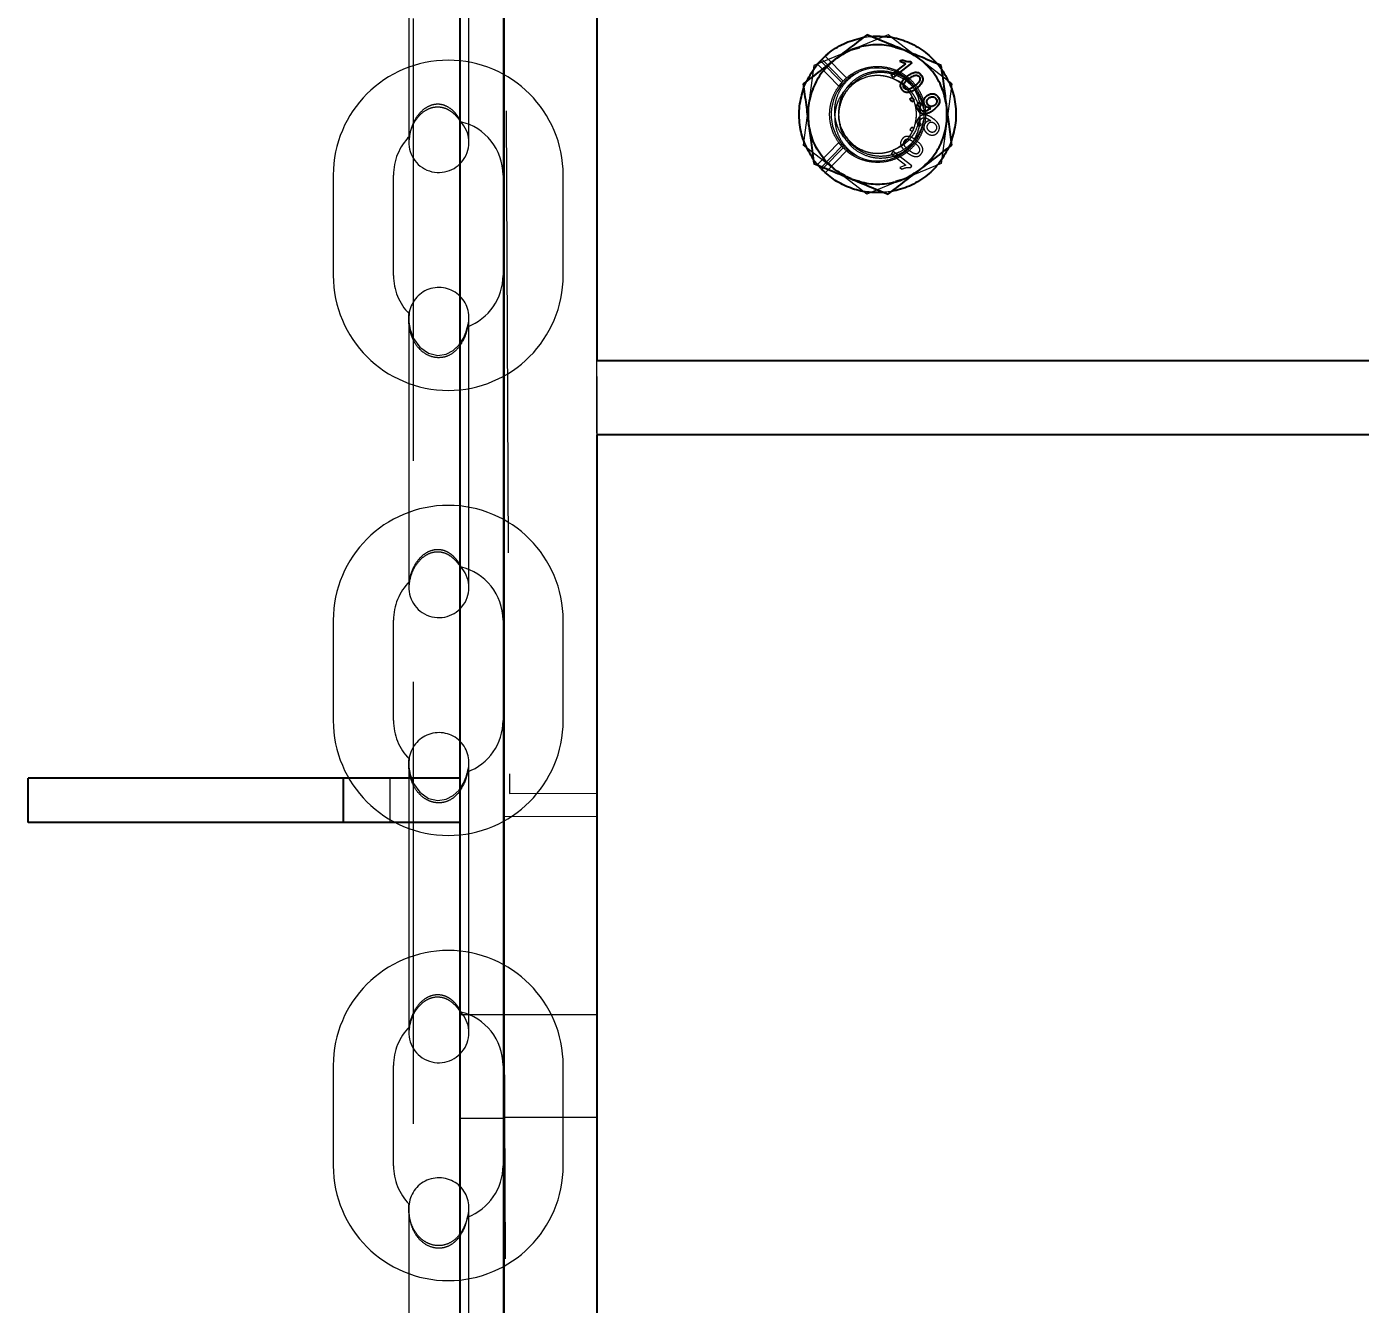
# Model space of a CAD drawing. Header units: millimetres. Extents: x 1293 to 41893, y 1011 to 26911.
# Drawn here: x 10741.8 to 10933.4, y 7415.6 to 7599.1 of the extents above; entities that cross this region are included whole.
import ezdxf

# ---------------------------------------------------------------- set-up
doc = ezdxf.new("R2010")
doc.units = ezdxf.units.MM
doc.header["$LTSCALE"] = 50
doc.linetypes.add('HIDDEN', pattern=[1.905, 1.27, -0.635])
doc.layers.add('CAPA_1', color=7, linetype='Continuous')
doc.layers.add('MAQUINAS', color=11, linetype='Continuous')
doc.styles.add('SLDTEXTSTYLE0', font='TXT', dxfattribs={"width": 0.75})
doc.dimstyles.new('SLDDIMSTYLE0', dxfattribs={"dimtxt": 100, "dimasz": 100, "dimexe": 0, "dimexo": 0.0625, "dimgap": 25, "dimtad": 2, "dimdec": 0, "dimlfac": 1.5, "dimrnd": 1e-09, "dimzin": 12, "dimdsep": 46, "dimtxsty": 'SLDTEXTSTYLE0', "dimsah": 1, "dimcen": 0.09, "dimadec": 0, "dimazin": 3, "dimtfac": 1, "dimtdec": 0, "dimtofl": 0, "dimtmove": 0, "dimatfit": 3, "dimfxl": 1, "dimfrac": 2, "dimtolj": 1, "dimtzin": 12, "dimarcsym": 0})

# ---------------------------------------------------------------- blocks, each defined once
blk = doc.blocks.new('_D_15')
at = {"layer": 'CAPA_1', "transparency": 16777216}
for p, q in [((6530.12, 8742.38), (6530.12, 9415.65)), ((16745.16, 6492), (16745.16, 9415.65)), ((6530.12, 9365.65), (16745.16, 9365.65))]:
    blk.add_line(p, q, dxfattribs=at)
for points in [[(6530.12, 9365.65), (6630.12, 9350.26), (6630.12, 9381.03)], [(16745.16, 9365.65), (16645.16, 9381.03), (16645.16, 9350.26)]]:
    blk.add_solid(points, dxfattribs=at)
at = {"layer": 'CAPA_1', "transparency": 16777216, "insert": (11452.92, 9494.55), "char_height": 100, "attachment_point": 1, "style": 'SLDTEXTSTYLE0'}
blk.add_mtext('15323', dxfattribs=at)

msp = doc.modelspace()

# ---------------------------------------------------------------- linework, layer by layer
at = {"color": 7, "linetype": 'Continuous', "lineweight": 25}
for p, q in [((10804.043483, 7837.5269069), (10804.043483, 7201.5269069)), ((10810.393483, 7837.5269069), (10810.393483, 7254.6620321)), ((10742.043483, 7484.8269069), (10742.043483, 7491.1769069)), ((10804.043483, 7491.1769069), (10742.043483, 7491.1769069)), ((10787.3768163, 7484.8269069), (10787.3768163, 7491.1769069)), ((10804.043483, 7484.8269069), (10742.043483, 7484.8269069))]:
    msp.add_line(p, q, dxfattribs=at)
at = {"color": 1, "linetype": 'HIDDEN', "lineweight": 18}
for p, q in [((10796.7331731, 7621.1169477), (10796.7331731, 7582.4929775)), ((10805.3691731, 7582.4929775), (10805.3691731, 7621.2703109)), ((10797.3768163, 7600.2714952), (10797.3768163, 7270.2883307)), ((10785.8881497, 7577.7869069), (10785.8881497, 7563.3935736)), ((10794.5241497, 7563.3935736), (10794.5241497, 7577.7869069)), ((10810.2721497, 7577.7869069), (10810.2721497, 7563.3935736)), ((10818.9081497, 7563.3935736), (10818.9081497, 7577.7869069)), ((10796.7331731, 7557.1836143), (10796.7331731, 7518.5596442)), ((10805.3691731, 7518.5596442), (10805.3691731, 7557.3369775)), ((10785.8881497, 7513.8535736), (10785.8881497, 7499.4602403)), ((10794.5241497, 7499.4602403), (10794.5241497, 7513.8535736)), ((10810.2721497, 7513.8535736), (10810.2721497, 7499.4602403)), ((10818.9081497, 7499.4602403), (10818.9081497, 7513.8535736)), ((10805.3691731, 7454.6263109), (10805.3691731, 7493.4036442)), ((10796.7331731, 7493.250281), (10796.7331731, 7454.6263109)), ((10794.043483, 7484.8269069), (10794.043483, 7491.1769069)), ((10810.393483, 7457.1785736), (10804.043483, 7457.1785736)), ((10785.8881497, 7449.9202403), (10785.8881497, 7435.5269069)), ((10794.5241497, 7435.5269069), (10794.5241497, 7449.9202403)), ((10810.2721497, 7449.9202403), (10810.2721497, 7435.5269069)), ((10818.9081497, 7435.5269069), (10818.9081497, 7449.9202403)), ((10804.043483, 7442.3619069), (10810.393483, 7442.3619069)), ((10796.7331731, 7429.3258453), (10796.7331731, 7390.6929775)), ((10805.3691731, 7390.6929775), (10805.3691731, 7429.4703109))]:
    msp.add_line(p, q, dxfattribs=at)
at = {"color": 1, "linetype": 'HIDDEN', "lineweight": 18, "flags": 128}
for points in [[(10796.7608536, 7557.8171996), (10796.736439, 7557.4154775), (10796.7523731, 7556.6855035), (10796.9166715, 7555.6327555), (10797.3904829, 7554.3456426), (10798.2989814, 7553.0891392), (10799.566069, 7552.2168536), (10800.9128323, 7551.9103029), (10802.112359, 7552.089046), (10803.1218996, 7552.6155447), (10803.9516495, 7553.4137978), (10804.5750229, 7554.3868166), (10804.9576098, 7555.3090217), (10805.1283299, 7555.8902973)], [(10796.7608536, 7493.8838663), (10796.736439, 7493.4821442), (10796.7523731, 7492.7521702), (10796.9166715, 7491.6994221), (10797.3904829, 7490.4123092), (10798.2989814, 7489.1558058), (10799.566069, 7488.2835203), (10800.9128323, 7487.9769696), (10802.112359, 7488.1557126), (10803.1218996, 7488.6822114), (10803.9516495, 7489.4804645), (10804.5750229, 7490.4534833), (10804.9576098, 7491.3756884), (10805.1283299, 7491.9569639)]]:
    msp.add_lwpolyline(points, dxfattribs=at)
at = {"color": 1, "linetype": 'HIDDEN', "lineweight": 18}
for centre, radius, start, end in [((10802.3981497, 7577.7869069), 16.51, 0, 180), ((10801.0511731, 7582.4929775), 4.318, 168.366844909, 43.45843009), ((10802.3981497, 7577.7869069), 7.874, 0, 76.971022019), ((10802.3981497, 7577.7869069), 7.874, 134.938330905, 180), ((10802.3981497, 7563.3935736), 16.51, 180, 0), ((10802.3981497, 7563.3935736), 7.874, 180, 224.556604401), ((10802.3981497, 7563.3935736), 7.874, 290.386693975, 0), ((10801.0511731, 7557.3369775), 4.318, 341.366688522, 173.463699721), ((10802.3981497, 7513.8535736), 16.51, 0, 180), ((10801.0511731, 7518.5596442), 4.318, 167.926373367, 43.995406136), ((10802.3981497, 7513.8535736), 7.874, 0, 77.030824144), ((10802.3981497, 7513.8535736), 7.874, 135.086415544, 180), ((10802.3981497, 7499.4602403), 16.51, 180, 0), ((10802.3981497, 7499.4602403), 7.874, 180, 224.556604401), ((10802.3981497, 7499.4602403), 7.874, 290.386693975, 0), ((10801.0511731, 7493.4036442), 4.318, 341.366688522, 173.463699721), ((10802.3981497, 7449.9202403), 16.51, 0, 180), ((10801.0511731, 7454.6263109), 4.318, 167.926373367, 43.995406136), ((10802.3981497, 7449.9202403), 7.874, 0, 77.030824144), ((10802.3981497, 7449.9202403), 7.874, 135.086415544, 180), ((10802.3981497, 7435.5269069), 16.51, 180, 0), ((10802.3981497, 7435.5269069), 7.874, 180, 224.454761476), ((10802.3981497, 7435.5269069), 7.874, 290.577850268, 0), ((10801.0511731, 7429.4703109), 4.318, 341.682497543, 172.953022438)]:
    msp.add_arc(centre, radius, start, end, dxfattribs=at)
for points, knots in [([(10796.8214119, 7583.3636931), (10796.8212634, 7583.3622264), (10796.8188101, 7583.3379949), (10796.8617441, 7583.5906038), (10796.9910293, 7584.1348661), (10797.3175594, 7585.0503228), (10797.9934923, 7586.1570046), (10798.9579006, 7587.0566185), (10800.0941648, 7587.559168), (10801.1528656, 7587.6410191), (10802.1149571, 7587.3809424), (10802.9241381, 7586.8952425), (10803.577645, 7586.2767403), (10804.0341474, 7585.6711173), (10804.1351711, 7585.5325968), (10804.1850721, 7585.4641743)], [0, 0, 0, 0, 0.004089737, 0.0675643535, 0.1335694154, 0.2310522936, 0.3302002692, 0.441723771, 0.5202915064, 0.5992487199, 0.6694347694, 0.7402662407, 0.8207754413, 0.9114715265, 1, 1, 1, 1]), ([(10804.0783172, 7585.7245289), (10803.972023, 7585.9104789), (10803.7596405, 7586.2820191), (10803.0958715, 7587.0883167), (10802.2077671, 7587.7210045), (10801.2080985, 7588.0053228), (10800.2752437, 7587.9542448), (10799.2964402, 7587.5826008), (10798.3805756, 7586.862787), (10797.5880371, 7585.8005794), (10797.1039072, 7584.6827536), (10796.8910572, 7583.8355058), (10796.8194382, 7583.3838391), (10796.8219055, 7583.3811157), (10796.8229254, 7583.37999)], [0, 0, 0, 0, 0.0924149755, 0.1846511179, 0.2781859147, 0.346116289, 0.4141204698, 0.4815160451, 0.575394377, 0.6707871534, 0.7862514248, 0.8773706242, 0.9493106763, 1, 1, 1, 1]), ([(10804.1830576, 7585.4790864), (10804.1889777, 7585.4839395), (10804.1987508, 7585.4919511), (10804.1123714, 7585.6587643), (10804.0783172, 7585.7245289)], [0, 0, 0, 0, 0.6057591549, 1, 1, 1, 1]), ([(10803.8536284, 7552.9912417), (10803.5743245, 7552.6986522), (10803.0148376, 7552.1125523), (10801.8763019, 7551.6061751), (10800.6846612, 7551.5240777), (10799.5436318, 7551.8386409), (10798.4990832, 7552.5172554), (10797.6112762, 7553.5653677), (10796.9959995, 7554.9128406), (10796.7318452, 7556.3278295), (10796.7263897, 7557.3973371), (10796.772522, 7557.910142), (10796.7653793, 7557.850065), (10796.7629024, 7557.8292316)], [0, 0, 0, 0, 0.086881005, 0.1740354978, 0.2556771896, 0.3351033069, 0.4199932292, 0.5153612681, 0.6224604825, 0.7371041323, 0.8492302167, 0.9477163433, 1, 1, 1, 1]), ([(10805.1561453, 7555.9818784), (10805.1595828, 7555.9941342), (10805.1771, 7556.0565869), (10805.1214755, 7555.7494187), (10804.956669, 7555.0981234), (10804.6123229, 7554.0897746), (10804.1138434, 7553.3680136), (10803.8536284, 7552.9912417)], [0, 0, 0, 0, 0.0540343626, 0.2753475188, 0.5002528709, 0.7391231947, 1, 1, 1, 1]), ([(10796.818857, 7519.420297), (10796.8180293, 7519.4160644), (10796.8069855, 7519.3595915), (10796.8348747, 7519.5576219), (10796.9186434, 7520.0294786), (10797.1548206, 7520.8952403), (10797.6908377, 7522.0433625), (10798.5321647, 7523.1015563), (10799.5828384, 7523.7991858), (10800.6050765, 7524.08139), (10801.5711383, 7524.0081285), (10802.4320208, 7523.6407259), (10803.1564495, 7523.0751897), (10803.7573092, 7522.3525025), (10803.9660964, 7521.9874221), (10804.0783172, 7521.7911956)], [0, 0, 0, 0, 0.0052505979, 0.0700553602, 0.1357134437, 0.2329165739, 0.3321738982, 0.4508966685, 0.5376119864, 0.6096504425, 0.6819546466, 0.7485514449, 0.8197987684, 0.9031438908, 1, 1, 1, 1]), ([(10804.1345787, 7521.5947323), (10804.0643481, 7521.6945315), (10803.9194445, 7521.900443), (10803.4188141, 7522.5181639), (10802.6751272, 7523.1546206), (10801.708919, 7523.6029177), (10800.6994054, 7523.7123085), (10799.7172019, 7523.4900931), (10798.8081332, 7522.9848597), (10797.972965, 7522.177217), (10797.3068453, 7521.1145867), (10796.9582737, 7520.0977599), (10796.8803338, 7519.7231085), (10796.8495244, 7519.57501)], [0, 0, 0, 0, 0.0855038963, 0.1764164523, 0.2756185061, 0.3578019145, 0.4402857026, 0.5158591675, 0.5954413888, 0.6882345405, 0.7985637659, 0.9203728504, 1, 1, 1, 1]), ([(10804.0783172, 7521.7911956), (10804.1385521, 7521.6721478), (10804.2327535, 7521.485969), (10804.1814504, 7521.5467367), (10804.1629519, 7521.5686478)], [0, 0, 0, 0, 0.6394271002, 1, 1, 1, 1]), ([(10803.8536284, 7489.0579083), (10803.5743245, 7488.7653189), (10803.0148376, 7488.179219), (10801.8763019, 7487.6728418), (10800.6846612, 7487.5907443), (10799.5436318, 7487.9053076), (10798.4990832, 7488.5839221), (10797.6112762, 7489.6320344), (10796.9959995, 7490.9795073), (10796.7318452, 7492.3944962), (10796.7263897, 7493.4640038), (10796.772522, 7493.9768086), (10796.7653793, 7493.9167316), (10796.7629024, 7493.8958982)], [0, 0, 0, 0, 0.086881005, 0.1740354978, 0.2556771896, 0.3351033069, 0.4199932292, 0.5153612681, 0.6224604825, 0.7371041323, 0.8492302167, 0.9477163433, 1, 1, 1, 1]), ([(10805.1561453, 7492.0485451), (10805.1595828, 7492.0608009), (10805.1771, 7492.1232536), (10805.1214755, 7491.8160853), (10804.956669, 7491.1647901), (10804.6123229, 7490.1564412), (10804.1138434, 7489.4346803), (10803.8536284, 7489.0579083)], [0, 0, 0, 0, 0.0540343626, 0.2753475188, 0.5002528709, 0.7391231947, 1, 1, 1, 1]), ([(10796.818857, 7455.4869637), (10796.8180293, 7455.4827311), (10796.8069855, 7455.4262582), (10796.8348747, 7455.6242886), (10796.9186434, 7456.0961453), (10797.1548206, 7456.961907), (10797.6908377, 7458.1100292), (10798.5321647, 7459.168223), (10799.5828384, 7459.8658525), (10800.6050765, 7460.1480566), (10801.5711383, 7460.0747951), (10802.4320208, 7459.7073926), (10803.1564495, 7459.1418564), (10803.7573092, 7458.4191692), (10803.9660964, 7458.0540888), (10804.0783172, 7457.8578622)], [0, 0, 0, 0, 0.0052505979, 0.0700553602, 0.1357134437, 0.2329165739, 0.3321738982, 0.4508966685, 0.5376119864, 0.6096504425, 0.6819546466, 0.7485514449, 0.8197987684, 0.9031438908, 1, 1, 1, 1]), ([(10804.1345787, 7457.6613989), (10804.0643481, 7457.7611982), (10803.9194445, 7457.9671096), (10803.4188141, 7458.5848305), (10802.6751272, 7459.2212873), (10801.708919, 7459.6695844), (10800.6994054, 7459.7789752), (10799.7172019, 7459.5567598), (10798.8081332, 7459.0515264), (10797.972965, 7458.2438837), (10797.3068453, 7457.1812533), (10796.9582737, 7456.1644266), (10796.8803338, 7455.7897752), (10796.8495244, 7455.6416766)], [0, 0, 0, 0, 0.0855038963, 0.1764164523, 0.2756185061, 0.3578019145, 0.4402857026, 0.5158591675, 0.5954413888, 0.6882345405, 0.7985637659, 0.9203728504, 1, 1, 1, 1]), ([(10804.0783172, 7457.8578622), (10804.1385521, 7457.7388145), (10804.2327535, 7457.5526357), (10804.1814504, 7457.6134033), (10804.1629519, 7457.6353145)], [0, 0, 0, 0, 0.6394271002, 1, 1, 1, 1]), ([(10805.106999, 7427.9427154), (10805.059936, 7427.7710825), (10804.9634699, 7427.419283), (10804.5984686, 7426.4913538), (10803.9455206, 7425.4453421), (10802.9461544, 7424.532547), (10801.7292837, 7424.0401776), (10800.4997896, 7424.0143404), (10799.3511132, 7424.3829604), (10798.3139595, 7425.1186773), (10797.463433, 7426.208465), (10796.915337, 7427.5512926), (10796.7164704, 7428.8463273), (10796.7405887, 7429.7760933), (10796.7585631, 7429.9310655), (10796.7666492, 7430.000783)], [0, 0, 0, 0, 0.0711060452, 0.1457475519, 0.2251036991, 0.3054361338, 0.3799140132, 0.4475426705, 0.5140660869, 0.5852918106, 0.6645771566, 0.7520182824, 0.8432206913, 0.9294695718, 1, 1, 1, 1]), ([(10796.7664938, 7429.996095), (10796.7652685, 7429.9783008), (10796.7626136, 7429.9397453), (10796.7263765, 7429.4208522), (10796.7378733, 7428.5673384), (10796.9165358, 7427.3695125), (10797.433901, 7425.9794856), (10798.3976758, 7424.6964082), (10799.7085829, 7423.8613785), (10801.0892796, 7423.6227348), (10802.3037417, 7423.8864957), (10803.2269573, 7424.4400132), (10803.6637244, 7424.9171281), (10803.8536284, 7425.124575)], [0, 0, 0, 0, 0.0688726695, 0.14922931326, 0.23652497668, 0.33566754274, 0.44698134005, 0.56409028622, 0.67569981671, 0.77295346446, 0.85740156055, 0.93799896229, 1, 1, 1, 1]), ([(10803.8536284, 7425.124575), (10804.1090369, 7425.4933762), (10804.6196868, 7426.2307375), (10804.978691, 7427.2977119), (10805.1388862, 7427.9702806), (10805.1844999, 7428.2305998), (10805.1578286, 7428.1299737), (10805.1538083, 7428.1148055)], [0, 0, 0, 0, 0.2445747376, 0.4889895423, 0.7318381887, 0.9595777565, 1, 1, 1, 1])]:
    msp.add_open_spline(points, degree=3, knots=knots, dxfattribs=at)
at = {"layer": 'MAQUINAS', "linetype": 'Continuous', "lineweight": 25}
for p, q in [((10810.393483, 7199.8435736), (10810.393483, 7831.1769069)), ((10823.7268163, 7817.8435736), (10823.7268163, 7551.1769069)), ((10866.0137872, 7592.1693286), (10868.1283422, 7593.7970266)), ((10868.9951716, 7593.910242), (10866.2815833, 7591.8214327)), ((10867.2462289, 7594.1152738), (10867.5669455, 7594.3621483)), ((10868.1283422, 7593.7970266), (10867.2462289, 7594.1152738)), ((10868.8227778, 7594.1342), (10868.9951716, 7593.910242)), ((10866.2815833, 7591.8214327), (10866.0137872, 7592.1693286)), ((10868.6917479, 7588.6903692), (10869.0396438, 7588.9581653)), ((10868.959544, 7588.3424733), (10868.6917479, 7588.6903692)), ((10869.3074399, 7588.6102694), (10868.959544, 7588.3424733)), ((10869.0396438, 7588.9581653), (10869.3074399, 7588.6102694)), ((10870.04902, 7588.2946523), (10870.3516056, 7587.973536)), ((10871.661098, 7587.3722329), (10871.7261604, 7587.4249123)), ((10855.861809, 7578.7966318), (10855.4132373, 7579.3030597)), ((10855.861809, 7578.7966318), (10856.0550908, 7578.9946296)), ((10856.0576407, 7578.5936504), (10856.3359824, 7578.8787834)), ((10823.7268163, 7551.1769069), (11330.393483, 7551.1769069)), ((11330.393483, 7540.5102403), (10823.7268163, 7540.5102403)), ((10823.7268163, 7540.5102403), (10823.7268163, 7199.8435736))]:
    msp.add_line(p, q, dxfattribs=at)
at = {"layer": 'MAQUINAS', "linetype": 'HIDDEN', "lineweight": 18}
for p, q in [((10823.8098623, 7231.4167332), (10823.7454149, 7686.5102403)), ((10810.2729868, 7682.295461), (10811.1847991, 7488.9642784)), ((10865.584839, 7597.9561415), (10854.9100531, 7593.5536106)), ((10861.5555021, 7597.4331968), (10862.2911506, 7597.6183827)), ((10862.0559781, 7597.5870557), (10863.0948391, 7597.7254407)), ((10862.5128008, 7597.6479083), (10863.6355706, 7597.7073749)), ((10874.7349356, 7590.9127712), (10865.584839, 7597.9561415)), ((10856.0576407, 7594.4268302), (10856.546378, 7594.8921124)), ((10856.546378, 7594.8921124), (10856.940208, 7595.1816755)), ((10859.603485, 7591.7604134), (10856.546378, 7594.8921124)), ((10860.247446, 7595.7548761), (10861.4940985, 7596.0868734)), ((10866.6262008, 7596.0868734), (10867.8862183, 7595.747187)), ((10854.9100531, 7593.5536106), (10853.3853637, 7582.1077093)), ((10855.4132373, 7593.7174208), (10858.4923772, 7590.5631513)), ((10855.5466341, 7593.8161515), (10855.861809, 7594.2238487)), ((10855.861809, 7594.2238487), (10858.918916, 7591.0921497)), ((10859.1109919, 7591.2989786), (10856.0576407, 7594.4268302)), ((10870.1598873, 7594.4344564), (10871.0707317, 7593.5208223)), ((10872.4736279, 7593.9490776), (10873.4074889, 7592.7339294)), ((10872.6508675, 7593.7843115), (10873.2901428, 7592.9538239)), ((10853.4652603, 7590.3129845), (10853.8648459, 7591.281857)), ((10853.610839, 7590.6659682), (10854.1435544, 7591.7293853)), ((10858.918916, 7591.0921497), (10858.5018178, 7590.5224065)), ((10859.603485, 7591.7604134), (10859.1109919, 7591.2989786)), ((10859.7159678, 7591.8386669), (10859.603485, 7591.7604134)), ((10868.2785317, 7591.6503536), (10868.1266414, 7591.793051)), ((10853.3567065, 7589.8394411), (10853.5351688, 7590.4824911)), ((10874.7349356, 7590.9127712), (10873.2102463, 7579.4668699)), ((10854.4835165, 7589.0762914), (10854.1477084, 7587.83066)), ((10870.498572, 7584.90507), (10870.66963, 7585.6438034)), ((10871.661098, 7585.6482476), (10871.7261604, 7585.5955682)), ((10854.4835165, 7583.9441891), (10854.1476848, 7585.2052395)), ((10868.959544, 7584.6780072), (10868.6917479, 7584.3301113)), ((10868.6917479, 7584.3301113), (10869.0396438, 7584.0623152)), ((10869.3074399, 7584.4102112), (10868.959544, 7584.6780072)), ((10870.04902, 7584.7258282), (10870.3516056, 7585.0469445)), ((10873.9725909, 7585.1898206), (10873.6367828, 7583.9441891)), ((10862.5354603, 7575.064339), (10853.3853637, 7582.1077093)), ((10855.4132373, 7579.3030597), (10858.4923772, 7582.4573292)), ((10856.0550908, 7578.9946296), (10858.918916, 7581.9283308)), ((10859.1109919, 7581.7215019), (10856.3359824, 7578.8787834)), ((10858.4693135, 7582.4964028), (10859.213957, 7581.6337357)), ((10858.918916, 7581.9283308), (10858.4923772, 7582.4573292)), ((10859.5406753, 7583.2949253), (10859.8579713, 7582.8524274)), ((10874.3407273, 7581.9453867), (10873.9827251, 7581.3006979)), ((10874.655039, 7582.707496), (10874.2554534, 7581.7386235)), ((10874.7752245, 7583.2317802), (10874.4239199, 7582.1471032)), ((10856.1175148, 7578.5451123), (10854.8098238, 7580.104758)), ((10855.4132373, 7579.3030597), (10854.8301565, 7580.0666566)), ((10859.603485, 7581.2600671), (10856.546378, 7578.1283681)), ((10866.2815833, 7581.1990479), (10866.0137872, 7580.8511519)), ((10866.0137872, 7580.8511519), (10868.1283422, 7579.2234539)), ((10868.9951716, 7579.1102385), (10866.2815833, 7581.1990479)), ((10867.881808, 7581.0867558), (10868.3274771, 7581.4050875)), ((10857.960412, 7578.5860242), (10857.0495676, 7579.4996582)), ((10873.2102463, 7579.4668699), (10862.5354603, 7575.064339)), ((10868.1283422, 7579.2234539), (10867.2462289, 7578.9052067)), ((10867.2462289, 7578.9052067), (10867.5669455, 7578.6583322)), ((10868.8227778, 7578.8862805), (10868.9951716, 7579.1102385)), ((10861.4940985, 7576.9336071), (10860.234081, 7577.2732935)), ((10867.8728533, 7577.2656045), (10866.6262008, 7576.9336071)), ((10866.1281738, 7575.4530547), (10864.5861318, 7575.3054635)), ((10866.0643212, 7575.4334248), (10865.0254602, 7575.2950399)), ((10823.7268163, 7540.7435736), (10823.7268163, 7550.9435736)), ((10811.1847991, 7488.9642784), (10823.7268163, 7489.0234306)), ((10823.7268163, 7485.6922469), (10810.2729868, 7485.6287943)), ((10810.2729868, 7485.6287943), (10811.1847991, 7292.2976118)), ((10823.7268163, 7457.1769069), (10810.393483, 7457.1769069)), ((10810.393483, 7442.5102403), (10823.7268163, 7442.5102403))]:
    msp.add_line(p, q, dxfattribs=at)
msp.add_arc((10864.0601497, 7586.5102403), 6.6666667, 37.587605897, 307.587605897, dxfattribs=at)
at = {"layer": 'MAQUINAS', "linetype": 'Continuous', "lineweight": 25}
for points in [[(10853.8648459, 7591.281857), (10854.3001719, 7592.066802), (10855.170824, 7593.6366921), (10857.1367675, 7595.5044594), (10859.4453761, 7596.9270676), (10861.1857775, 7597.3670597), (10862.0559781, 7597.5870557)], [(10863.0948391, 7597.7254407), (10863.9922845, 7597.7409098), (10865.7871752, 7597.7718481), (10868.3876808, 7597.0031747), (10870.774, 7595.7151651), (10872.025245, 7594.4279293), (10872.6508675, 7593.7843115)], [(10867.8728533, 7595.7548761), (10867.0404201, 7596.0268082), (10865.3755536, 7596.5706725), (10862.726437, 7596.5224721), (10860.1570781, 7595.8755282), (10858.6926341, 7594.9148136), (10857.960412, 7594.4344564)], [(10873.9725909, 7587.83066), (10873.7918745, 7588.6875344), (10873.4304415, 7590.4012832), (10872.0641405, 7592.6713852), (10870.2191911, 7594.5730433), (10868.6549659, 7595.3609318), (10867.8728533, 7595.7548761)], [(10857.960412, 7594.4344564), (10857.3086953, 7593.8495141), (10856.0052617, 7592.6796296), (10854.7224462, 7590.3613272), (10853.9980367, 7587.8127251), (10854.0978178, 7586.0641221), (10854.1477084, 7585.1898206)], [(10873.2901428, 7592.9538239), (10873.7522622, 7592.184348), (10874.6765008, 7590.6453962), (10875.311063, 7588.0089556), (10875.3887736, 7585.2983377), (10874.8996172, 7583.5711099), (10874.655039, 7582.707496)], [(10854.8301565, 7580.0666566), (10854.3680372, 7580.8361325), (10853.4437985, 7582.3750843), (10852.8092364, 7585.011525), (10852.7315258, 7587.7221428), (10853.2206821, 7589.4493706), (10853.4652603, 7590.3129845)], [(10870.1598873, 7578.5860242), (10870.8116041, 7579.1709664), (10872.1150376, 7580.340851), (10873.3978531, 7582.6591534), (10874.1222627, 7585.2077554), (10874.0224815, 7586.9563585), (10873.9725909, 7587.83066)], [(10860.247446, 7577.2656045), (10859.4653334, 7577.6595487), (10857.9011082, 7578.4474372), (10856.0561588, 7580.3490953), (10854.6898578, 7582.6191973), (10854.3284249, 7584.3329462), (10854.1477084, 7585.1898206)], [(10874.2554534, 7581.7386235), (10873.8201274, 7580.9536785), (10872.9494753, 7579.3837884), (10870.9835319, 7577.5160212), (10868.6749232, 7576.0934129), (10866.9345219, 7575.6534208), (10866.0643212, 7575.4334248)], [(10865.0254602, 7575.2950399), (10864.201286, 7575.2761884), (10862.5529377, 7575.2384855), (10860.146988, 7575.8716616), (10857.9041997, 7576.9484191), (10856.6731604, 7578.0452399), (10856.0576407, 7578.5936504)], [(10860.247446, 7577.2656045), (10861.0798793, 7576.9936723), (10862.7447458, 7576.449808), (10865.3938623, 7576.4980084), (10867.9632212, 7577.1449524), (10869.4276653, 7578.1056669), (10870.1598873, 7578.5860242)]]:
    msp.add_open_spline(points, degree=3, dxfattribs=at)
for points, knots in [([(10862.5354603, 7597.9561415), (10861.7357987, 7597.3405947), (10860.2348503, 7596.185226), (10858.6846914, 7594.991977), (10857.960412, 7594.4344564)], [0, 0, 0, 0, 0.5327709195, 1, 1, 1, 1]), ([(10867.8728533, 7595.7548761), (10867.0278866, 7596.1033601), (10865.2194232, 7596.8492126), (10863.4683704, 7597.5713877), (10862.5354603, 7597.9561415)], [0, 0, 0, 0, 0.4672290805, 1, 1, 1, 1]), ([(10873.2102463, 7593.5536106), (10872.2773362, 7593.9383645), (10870.5262833, 7594.6605396), (10868.71782, 7595.4063921), (10867.8728533, 7595.7548761)], [0, 0, 0, 0, 0.5327709195, 1, 1, 1, 1]), ([(10857.960412, 7594.4344564), (10857.2361327, 7593.8769358), (10855.6859738, 7592.6836868), (10854.1850254, 7591.5283181), (10853.3853637, 7590.9127712)], [0, 0, 0, 0, 0.4672290805, 1, 1, 1, 1]), ([(10867.5669455, 7594.3621483), (10867.7678251, 7594.2756011), (10868.16889, 7594.1028058), (10868.605067, 7594.1237474), (10868.8227778, 7594.1342)], [0, 0, 0, 0, 0.5008657323, 1, 1, 1, 1]), ([(10873.9725909, 7587.83066), (10873.8519036, 7588.7366646), (10873.5935991, 7590.675766), (10873.3434946, 7592.5533099), (10873.2102463, 7593.5536106)], [0, 0, 0, 0, 0.4672290805, 1, 1, 1, 1]), ([(10867.3806886, 7590.8625388), (10867.4252941, 7590.9764656), (10867.5145702, 7591.2044854), (10867.8198709, 7591.5916684), (10868.1015878, 7591.8257966), (10868.2893856, 7591.9818708)], [0, 0, 0, 0, 0.249753552, 0.499871473, 1, 1, 1, 1]), ([(10867.8988804, 7590.2961898), (10867.8619097, 7590.3559346), (10867.7879478, 7590.4754572), (10867.7807141, 7590.6899322), (10867.82855, 7590.8951083), (10868.0646945, 7591.2448106), (10868.3389247, 7591.4614955), (10868.5582689, 7591.6348118)], [0, 0, 0, 0, 0.1246963828, 0.2494616582, 0.3744323466, 0.4996371137, 1, 1, 1, 1]), ([(10868.2893856, 7591.9818708), (10868.4460505, 7592.0958473), (10868.7589939, 7592.323519), (10869.2103516, 7592.5299884), (10869.5978709, 7592.5818995), (10869.8880444, 7592.5326001), (10870.1431053, 7592.3907792), (10870.2704276, 7592.2441498), (10870.3341519, 7592.1707623)], [0, 0, 0, 0, 0.2504817087, 0.5003455958, 0.6317049057, 0.7502211388, 0.8749866995, 1, 1, 1, 1]), ([(10868.5582689, 7591.6348118), (10868.711008, 7591.7460218), (10868.9401035, 7591.9128272), (10869.2757845, 7592.0937039), (10869.4615906, 7592.1321779), (10869.5543712, 7592.1513895)], [0, 0, 0, 0, 0.5003723119, 0.7505151407, 1, 1, 1, 1]), ([(10870.0181166, 7591.933551), (10870.055626, 7591.8739917), (10870.1306432, 7591.754876), (10870.1419154, 7591.539598), (10870.090329, 7591.3347288), (10869.8580275, 7590.9820124), (10869.5822486, 7590.7648384), (10869.3616571, 7590.591124)], [0, 0, 0, 0, 0.1247447425, 0.2494837578, 0.3744708184, 0.4996480989, 1, 1, 1, 1]), ([(10869.5543712, 7592.1513895), (10869.598868, 7592.1497796), (10869.687833, 7592.1465609), (10869.8158473, 7592.1051616), (10869.9308919, 7592.0347583), (10869.9890382, 7591.9672909), (10870.0181166, 7591.933551)], [0, 0, 0, 0, 0.2501584562, 0.5001555724, 0.7500324303, 1, 1, 1, 1]), ([(10870.3341519, 7592.1707623), (10870.3883597, 7592.0901005), (10870.4967307, 7591.928843), (10870.5705406, 7591.642197), (10870.5468271, 7591.347498), (10870.2992967, 7590.8157698), (10869.9263732, 7590.4970687), (10869.628366, 7590.2423912)], [0, 0, 0, 0, 0.125373348, 0.2506437386, 0.375697515, 0.5011131747, 1, 1, 1, 1]), ([(10853.3853637, 7590.9127712), (10853.5186121, 7589.9124705), (10853.7687166, 7588.0349267), (10854.027021, 7586.0958252), (10854.1477084, 7585.1898206)], [0, 0, 0, 0, 0.5327709195, 1, 1, 1, 1]), ([(10867.585774, 7590.0551734), (10867.5067921, 7590.1771361), (10867.3881681, 7590.3603139), (10867.3567521, 7590.6129257), (10867.3606001, 7590.7565453), (10867.3739925, 7590.8272081), (10867.3806886, 7590.8625388)], [0, 0, 0, 0, 0.4987953461, 0.7491482596, 0.8745764119, 1, 1, 1, 1]), ([(10869.628366, 7590.2423912), (10869.4718983, 7590.1284136), (10869.1593406, 7589.9007334), (10868.7119627, 7589.6974026), (10868.3257668, 7589.6436281), (10868.0347647, 7589.6900455), (10867.7763384, 7589.8350631), (10867.6493356, 7589.9817569), (10867.585774, 7590.0551734)], [0, 0, 0, 0, 0.2504758129, 0.5003473544, 0.6257683408, 0.7501761831, 0.8749696966, 1, 1, 1, 1]), ([(10869.3616571, 7590.591124), (10869.1380129, 7590.4232246), (10868.8584126, 7590.2133166), (10868.459872, 7590.075987), (10868.2492384, 7590.080692), (10868.0443602, 7590.1440843), (10867.9473597, 7590.2455026), (10867.8988804, 7590.2961898)], [0, 0, 0, 0, 0.5004095025, 0.6256126137, 0.7505796735, 0.875343692, 1, 1, 1, 1]), ([(10870.8934743, 7587.7734155), (10870.8546163, 7587.8300763), (10870.7769266, 7587.9433597), (10870.7118392, 7588.1397441), (10870.6905773, 7588.3452266), (10870.7145341, 7588.5502613), (10870.7787841, 7588.7474385), (10870.9146363, 7588.9881202), (10871.0705243, 7589.1250901), (10871.174102, 7589.216098)], [0, 0, 0, 0, 0.1250740585, 0.2500636243, 0.3732612247, 0.5001992382, 0.6242961009, 0.7503685137, 1, 1, 1, 1]), ([(10871.174102, 7589.216098), (10871.2952997, 7589.2968339), (10871.4778966, 7589.418471), (10871.7618581, 7589.4858052), (10871.9807733, 7589.4919815), (10872.1942324, 7589.4528757), (10872.4656312, 7589.3438698), (10872.6151075, 7589.1843695), (10872.7150264, 7589.07775)], [0, 0, 0, 0, 0.2498688585, 0.3764535286, 0.5003476657, 0.6272386365, 0.7508240847, 1, 1, 1, 1]), ([(10869.9302449, 7587.0094532), (10869.8642622, 7587.1098099), (10869.7650426, 7587.2607182), (10869.7143589, 7587.4962282), (10869.7140136, 7587.7348212), (10869.8093184, 7588.0276464), (10869.9690354, 7588.2055567), (10870.04902, 7588.2946523)], [0, 0, 0, 0, 0.2498594906, 0.3757183909, 0.500481002, 0.7498462328, 1, 1, 1, 1]), ([(10872.1119149, 7587.167816), (10871.9455557, 7587.0464775), (10871.6134026, 7586.8042131), (10871.1292782, 7586.5969111), (10870.7150216, 7586.5636296), (10870.4099321, 7586.6282677), (10870.1351081, 7586.7766915), (10869.9985518, 7586.9318442), (10869.9302449, 7587.0094532)], [0, 0, 0, 0, 0.2504849429, 0.5001185141, 0.6278991852, 0.7500923696, 0.8749936752, 1, 1, 1, 1]), ([(10870.3516056, 7587.973536), (10870.3025019, 7587.9151732), (10870.2138205, 7587.8097698), (10870.1476079, 7587.6471385), (10870.1393226, 7587.5160567), (10870.1584493, 7587.4138617), (10870.1969792, 7587.3168496), (10870.2371003, 7587.2606362), (10870.2571595, 7587.2325313)], [0, 0, 0, 0, 0.2764767993, 0.4993179598, 0.6237184282, 0.7494961879, 0.8747561628, 1, 1, 1, 1]), ([(10870.2571595, 7587.2325313), (10870.3013696, 7587.1832839), (10870.3897529, 7587.0848303), (10870.5705628, 7586.9962448), (10870.7689586, 7586.9655526), (10871.1581299, 7587.0526343), (10871.4376435, 7587.2302443), (10871.661098, 7587.3722329)], [0, 0, 0, 0, 0.1252073258, 0.2503100191, 0.3753386279, 0.5006201474, 1, 1, 1, 1]), ([(10871.7261604, 7587.4249123), (10871.647661, 7587.4218513), (10871.4901692, 7587.41571), (10871.2618784, 7587.4838662), (10871.0508509, 7587.5962016), (10870.9458549, 7587.7144323), (10870.8934743, 7587.7734155)], [0, 0, 0, 0, 0.2489431768, 0.4994502947, 0.7502849385, 1, 1, 1, 1]), ([(10871.2881748, 7587.9084324), (10871.2386307, 7587.984111), (10871.1644, 7588.0974985), (10871.1316791, 7588.275832), (10871.1377716, 7588.4106318), (10871.1729438, 7588.5414603), (10871.2547495, 7588.7029848), (10871.3560981, 7588.7937121), (10871.4234161, 7588.8539754)], [0, 0, 0, 0, 0.2495205461, 0.3738507837, 0.4998887841, 0.6240955932, 0.7503154422, 1, 1, 1, 1]), ([(10872.2528966, 7587.8303723), (10872.1771458, 7587.7792308), (10872.0625326, 7587.7018522), (10871.8856921, 7587.6534477), (10871.7479745, 7587.6468773), (10871.614143, 7587.670635), (10871.4440592, 7587.7405421), (10871.3506525, 7587.8411428), (10871.2881748, 7587.9084324)], [0, 0, 0, 0, 0.2499764907, 0.3782221671, 0.5003423322, 0.6274524307, 0.7508110927, 1, 1, 1, 1]), ([(10871.4234161, 7588.8539754), (10871.5031661, 7588.9073311), (10871.6624559, 7589.013902), (10871.9077672, 7589.0513465), (10872.0966776, 7589.0252239), (10872.2776297, 7588.9571343), (10872.3764259, 7588.853332), (10872.4429263, 7588.783462)], [0, 0, 0, 0, 0.2502503989, 0.4998417518, 0.6295762976, 0.7506653539, 1, 1, 1, 1]), ([(10872.7150264, 7589.07775), (10872.7674442, 7588.9988147), (10872.8722641, 7588.8409677), (10872.9417193, 7588.5620853), (10872.942971, 7588.2770043), (10872.8392948, 7587.910551), (10872.552056, 7587.522225), (10872.2588803, 7587.286155), (10872.1119149, 7587.167816)], [0, 0, 0, 0, 0.1250635897, 0.25008955759, 0.37511000523, 0.50016939956, 0.74944095238, 1, 1, 1, 1]), ([(10872.4429263, 7588.783462), (10872.4919041, 7588.7053194), (10872.5650981, 7588.5885407), (10872.5847823, 7588.4047658), (10872.5673859, 7588.2687225), (10872.521499, 7588.1382513), (10872.4269376, 7587.9805213), (10872.3223711, 7587.8903095), (10872.2528966, 7587.8303723)], [0, 0, 0, 0, 0.24901685056, 0.37213839246, 0.49936545582, 0.62356193348, 0.74989269326, 1, 1, 1, 1]), ([(10874.7349356, 7582.1077093), (10874.6016872, 7583.1080101), (10874.3515827, 7584.9855539), (10874.0932783, 7586.9246554), (10873.9725909, 7587.83066)], [0, 0, 0, 0, 0.5327709195, 1, 1, 1, 1]), ([(10854.1477084, 7585.1898206), (10854.2683958, 7584.283816), (10854.5267002, 7582.3447145), (10854.7768047, 7580.4671707), (10854.9100531, 7579.4668699)], [0, 0, 0, 0, 0.4672290805, 1, 1, 1, 1]), ([(10870.1598873, 7578.5860242), (10870.8841666, 7579.1435448), (10872.4343255, 7580.3367938), (10873.9352739, 7581.4921625), (10874.7349356, 7582.1077093)], [0, 0, 0, 0, 0.4672290805, 1, 1, 1, 1]), ([(10854.9100531, 7579.4668699), (10855.8429631, 7579.0821161), (10857.594016, 7578.359941), (10859.4024794, 7577.6140885), (10860.247446, 7577.2656045)], [0, 0, 0, 0, 0.5327709195, 1, 1, 1, 1]), ([(10865.584839, 7575.064339), (10866.3845007, 7575.6798859), (10867.8854491, 7576.8352546), (10869.435608, 7578.0285036), (10870.1598873, 7578.5860242)], [0, 0, 0, 0, 0.5327709195, 1, 1, 1, 1]), ([(10860.247446, 7577.2656045), (10861.0924127, 7576.9171205), (10862.9008761, 7576.171268), (10864.651929, 7575.4490929), (10865.584839, 7575.064339)], [0, 0, 0, 0, 0.46722908045, 1, 1, 1, 1])]:
    msp.add_open_spline(points, degree=3, knots=knots, dxfattribs=at)
at = {"layer": 'MAQUINAS', "linetype": 'HIDDEN', "lineweight": 18}
for points, knots in [([(10858.0725437, 7594.5036256), (10858.0430624, 7594.4870244), (10857.6295836, 7594.2541895), (10857.3288545, 7593.8739503), (10857.0495676, 7593.5208223)], [0, 0, 0, 0, 0.0713006586, 1, 1, 1, 1]), ([(10862.0525292, 7581.29948), (10861.65147, 7581.4471387), (10860.8493462, 7581.7424582), (10859.8102636, 7582.5099055), (10858.963323, 7583.4683806), (10858.4124183, 7584.4606721), (10858.097245, 7585.3748848), (10857.9431335, 7586.1507386), (10857.8902143, 7586.9182514), (10857.9314102, 7587.683921), (10858.1041782, 7588.6419249), (10858.5040727, 7589.7497595), (10859.2395107, 7590.8997908), (10860.1839335, 7591.8900162), (10860.9542113, 7592.3609664), (10861.3392754, 7592.5963957)], [0, 0, 0, 0, 0.0884668769, 0.1769349396, 0.2650834494, 0.3527000474, 0.4108611916, 0.4655161138, 0.5166218898, 0.5704007078, 0.6244579723, 0.7185525523, 0.81300073, 0.9065185289, 1, 1, 1, 1]), ([(10862.0525291, 7591.7210005), (10861.6514699, 7591.5733418), (10860.8493453, 7591.278022), (10859.8102614, 7590.5105733), (10858.9633204, 7589.5520964), (10858.4124162, 7588.5598038), (10858.0972435, 7587.6455904), (10857.9431325, 7586.8697352), (10857.8902141, 7586.1022207), (10857.9314113, 7585.3365495), (10858.1041809, 7584.3785466), (10858.504076, 7583.2707151), (10859.239513, 7582.1206872), (10860.1839345, 7581.1304636), (10860.9542117, 7580.6595139), (10861.3392754, 7580.4240849)], [0, 0, 0, 0, 0.0884668865, 0.1769351419, 0.2650838059, 0.3527003763, 0.4108615403, 0.4655165563, 0.5166224947, 0.5704014016, 0.6244587627, 0.7185529977, 0.8130008929, 0.906518615, 1, 1, 1, 1]), ([(10858.5240949, 7587.241445), (10858.5671497, 7587.6331313), (10858.6522026, 7588.4068896), (10859.1639553, 7589.7232316), (10860.1072887, 7591.0393452), (10861.567923, 7592.1241379), (10863.2351613, 7592.7224888), (10865.0012252, 7592.8402141), (10866.7294454, 7592.4533323), (10868.2313725, 7591.6819112), (10868.9967632, 7590.9209332), (10869.3429604, 7590.576732)], [0, 0, 0, 0, 0.0816770011, 0.1613491513, 0.291035136, 0.4131476663, 0.5342207305, 0.6547643612, 0.776345221, 0.8988377529, 1, 1, 1, 1]), ([(10859.6351605, 7583.1040645), (10859.7992929, 7582.9078247), (10860.2093545, 7582.4175477), (10860.8076559, 7581.9494918), (10861.3558083, 7581.6194339), (10861.7415284, 7581.4226938), (10862.2294015, 7581.2243184), (10862.59703, 7581.1172348), (10862.7983767, 7581.070526), (10862.7987159, 7581.0704473), (10862.7992198, 7581.0703305), (10862.800132, 7581.0701191), (10862.8018, 7581.0697329), (10862.8049036, 7581.0690156), (10862.810844, 7581.0676473), (10862.822723, 7581.0649283), (10862.8479946, 7581.0592184), (10862.9060997, 7581.0464582), (10863.0836198, 7581.0100934), (10863.6844703, 7580.914519), (10864.3656672, 7580.9119225), (10865.0265071, 7581.0069023), (10865.4067848, 7581.0851903), (10865.8327912, 7581.2077047), (10866.2090698, 7581.3518354), (10866.4373297, 7581.4565696), (10866.6658108, 7581.5685219), (10866.9564219, 7581.7278881), (10867.3557932, 7581.9938276), (10867.7309136, 7582.2930412), (10868.0600693, 7582.6053656), (10868.3812371, 7582.9622339), (10868.7095973, 7583.3970016), (10868.9626522, 7583.8224988), (10869.1026156, 7584.1093709), (10869.2085232, 7584.3412862), (10869.3322993, 7584.6491179), (10869.472499, 7585.1081747), (10869.5728168, 7585.5776013), (10869.6356832, 7586.0792875), (10869.6516268, 7586.5789669), (10869.6242434, 7587.0402723), (10869.5661851, 7587.4726839), (10869.5037693, 7587.7665338), (10869.4158735, 7588.1009548), (10869.3138497, 7588.4228066), (10869.1401097, 7588.8421373), (10868.9579396, 7589.201279), (10868.7781361, 7589.5033323), (10868.488938, 7589.9304148), (10868.0298454, 7590.4729174), (10867.3637946, 7591.0396939), (10866.7045846, 7591.4449657), (10866.0885836, 7591.7252053), (10865.5021193, 7591.9170732), (10864.911309, 7592.0394494), (10864.3112433, 7592.0993947), (10863.2748045, 7592.0920578), (10861.7954074, 7591.7374584), (10860.1776727, 7590.6682303), (10858.9659794, 7589.1188811), (10858.6713899, 7587.8672579), (10858.5240949, 7587.241445)], [0, 0, 0, 0, 0.0250181665, 0.0625043281, 0.0735657063, 0.0876808262, 0.1048487002, 0.1250681255, 0.1250787567, 0.1250871491, 0.1251022212, 0.1251294092, 0.1251788317, 0.1252698679, 0.1254413032, 0.1257757242, 0.1264631033, 0.1279781874, 0.1316008149, 0.144204726, 0.1875360975, 0.1974839404, 0.2095747321, 0.2255205806, 0.2408316258, 0.2489794707, 0.2501029723, 0.2657459022, 0.2813887343, 0.2970314689, 0.3126741063, 0.3257638224, 0.3440051523, 0.3659348456, 0.3741056592, 0.3752512632, 0.3908998935, 0.4065483236, 0.4221965547, 0.4378445877, 0.4559978394, 0.4710638792, 0.4830416264, 0.4986922348, 0.5004339713, 0.5169008227, 0.5317008213, 0.5448336584, 0.5562990599, 0.5660967871, 0.5953223356, 0.6255550819, 0.651344266, 0.6708386668, 0.6917038123, 0.7116257102, 0.7298008683, 0.7506497044, 0.8129869103, 0.8753243613, 0.9376620577, 1, 1, 1, 1]), ([(10870.6694154, 7587.3831952), (10870.5925898, 7587.694533), (10870.4389268, 7588.3172563), (10870.074871, 7589.1132327), (10869.6523406, 7589.8137049), (10869.1608335, 7590.448804), (10868.3752929, 7591.2209387), (10867.5572757, 7591.7545026), (10866.8329143, 7592.0780277), (10866.42975, 7592.2282785), (10865.987973, 7592.358412), (10865.1316814, 7592.5367055), (10863.8382102, 7592.5739291), (10862.2031936, 7592.1416945), (10860.8827837, 7591.4098487), (10860.311756, 7590.7018878), (10860.0996123, 7590.4388718)], [0, 0, 0, 0, 0.0699444608, 0.1398996219, 0.190168669, 0.2485197644, 0.3148398308, 0.4301922033, 0.4591554411, 0.4881440599, 0.5241391578, 0.559659978, 0.6791871699, 0.8023243566, 0.9265611093, 1, 1, 1, 1]), ([(10866.4569644, 7580.2893301), (10867.1471599, 7580.703555), (10868.3343254, 7581.4160393), (10869.5878434, 7583.1618528), (10870.1723547, 7584.8870815), (10870.2317357, 7586.8193277), (10869.7247874, 7588.7214844), (10868.6106649, 7590.237145), (10867.3982745, 7591.1637501), (10866.6922368, 7591.459999), (10866.339209, 7591.6081272)], [0, 0, 0, 0, 0.165811144, 0.2852021632, 0.4396746029, 0.5380471624, 0.6848578322, 0.8410056245, 0.9205008014, 1, 1, 1, 1]), ([(10866.4569644, 7592.7311505), (10867.1480566, 7592.316898), (10868.3367628, 7591.6043674), (10869.5804017, 7589.8588469), (10870.1854872, 7588.1840787), (10870.1697019, 7587.0195631), (10870.1640045, 7586.5992569)], [0, 0, 0, 0, 0.3146829442, 0.5412672041, 0.8344305174, 1, 1, 1, 1]), ([(10873.6367828, 7589.0762914), (10873.8029571, 7588.6578579), (10873.9818895, 7588.2072992), (10873.976791, 7587.7327987), (10873.9764274, 7587.6989665)], [0, 0, 0, 0, 0.9286993414, 1, 1, 1, 1]), ([(10858.5240949, 7585.7790355), (10858.5657118, 7585.3958543), (10858.6480528, 7584.6377127), (10859.1416118, 7583.3423896), (10860.0535829, 7582.0418869), (10861.4674436, 7580.9551398), (10863.0852865, 7580.334802), (10864.8079259, 7580.1721339), (10866.5079128, 7580.4939771), (10868.0970978, 7581.2329259), (10868.9277099, 7582.0401769), (10869.3429604, 7582.4437485)], [0, 0, 0, 0, 0.0799042432, 0.15809424, 0.2857393538, 0.4052041151, 0.5237797068, 0.641696608, 0.76043172, 0.8802318669, 1, 1, 1, 1]), ([(10870.6694154, 7585.6372853), (10870.5915744, 7585.3224462), (10870.4358806, 7584.6927207), (10870.0648388, 7583.887061), (10869.6325218, 7583.1770836), (10869.1268104, 7582.5325399), (10868.3205251, 7581.7550995), (10867.4829876, 7581.2238091), (10866.7450007, 7580.907145), (10866.3211712, 7580.7565353), (10865.8431474, 7580.626179), (10864.9325969, 7580.4639332), (10863.6005099, 7580.4776047), (10862.2175433, 7580.8949187), (10861.2185352, 7581.4651504), (10860.3831918, 7582.1134439), (10859.9217182, 7582.7245751), (10859.6351605, 7583.1040645)], [0, 0, 0, 0, 0.0672791615, 0.1345684682, 0.1832742045, 0.2398605892, 0.3042907161, 0.4153851035, 0.4432539396, 0.4711471074, 0.5087972307, 0.546079561, 0.663184989, 0.7817759734, 0.8417042153, 0.9017042755, 1, 1, 1, 1]), ([(10870.1640046, 7586.4212231), (10870.0318906, 7585.7280696), (10869.7580186, 7584.2911643), (10868.605871, 7582.7836898), (10867.3991292, 7581.8566671), (10866.6925217, 7581.5604604), (10866.339209, 7581.4123533)], [0, 0, 0, 0, 0.315900386, 0.6548605588, 0.8274259144, 1, 1, 1, 1]), ([(10870.6694154, 7585.6372853), (10870.5880923, 7585.2088753), (10870.4254455, 7584.3520528), (10870.0062957, 7583.4561121), (10869.6672586, 7582.898974), (10869.4836412, 7582.6288049), (10869.2871466, 7582.3679755), (10869.1193789, 7582.1665251), (10868.9591071, 7581.9872979), (10868.6610372, 7581.6706509), (10868.3602028, 7581.4211425), (10868.1266414, 7581.2274295)], [0, 0, 0, 0, 0.2499521683, 0.4999058112, 0.5624707112, 0.6250342166, 0.6875963472, 0.7501571226, 0.7756704076, 0.825835326, 1, 1, 1, 1]), ([(10869.9302449, 7586.0110274), (10869.8642654, 7585.9106701), (10869.7649879, 7585.7596654), (10869.7143328, 7585.5241366), (10869.7140577, 7585.2855497), (10869.8093159, 7584.9928337), (10869.9690346, 7584.8149236), (10870.04902, 7584.7258282)], [0, 0, 0, 0, 0.2498591948, 0.3759561592, 0.5004815934, 0.749846529, 1, 1, 1, 1]), ([(10872.1119149, 7585.8526646), (10871.9455554, 7585.9740028), (10871.6134018, 7586.2162668), (10871.1291725, 7586.423618), (10870.7148973, 7586.4568446), (10870.4098294, 7586.3921564), (10870.1351078, 7586.2437891), (10869.9985517, 7586.0886364), (10869.9302449, 7586.0110274)], [0, 0, 0, 0, 0.25048492591, 0.50011848011, 0.62803988227, 0.75009238661, 0.87499368372, 1, 1, 1, 1]), ([(10870.3516056, 7585.0469445), (10870.3024488, 7585.1053383), (10870.2137572, 7585.2106958), (10870.1474245, 7585.373619), (10870.1396215, 7585.5043247), (10870.1632509, 7585.6416055), (10870.2196404, 7585.7294808), (10870.2571595, 7585.7879493)], [0, 0, 0, 0, 0.2770742738, 0.4999140274, 0.6248342848, 0.7503808481, 1, 1, 1, 1]), ([(10870.2571595, 7585.7879493), (10870.3013696, 7585.8371966), (10870.3897529, 7585.9356502), (10870.5705628, 7586.0242357), (10870.7689586, 7586.054928), (10871.1581299, 7585.9678462), (10871.4376435, 7585.7902363), (10871.661098, 7585.6482476)], [0, 0, 0, 0, 0.1252073258, 0.2503100191, 0.3753386279, 0.5006201474, 1, 1, 1, 1]), ([(10871.7261604, 7585.5955682), (10871.6474699, 7585.5986258), (10871.4891748, 7585.6047765), (10871.2606419, 7585.53604), (10871.0500085, 7585.4234899), (10870.945599, 7585.3058132), (10870.8934743, 7585.2470651)], [0, 0, 0, 0, 0.2495404591, 0.5019797073, 0.7513717736, 1, 1, 1, 1]), ([(10872.2528966, 7585.1901083), (10872.1771457, 7585.2412508), (10872.0626255, 7585.3185683), (10871.8858062, 7585.3670088), (10871.7482098, 7585.3736181), (10871.614269, 7585.3498825), (10871.4441472, 7585.2800297), (10871.350653, 7585.1793369), (10871.2881748, 7585.1120482)], [0, 0, 0, 0, 0.2499766017, 0.3779151287, 0.5003420213, 0.627106401, 0.7508109821, 1, 1, 1, 1]), ([(10872.7150264, 7583.9427305), (10872.7674442, 7584.0216659), (10872.8722641, 7584.1795129), (10872.9417193, 7584.4583953), (10872.942971, 7584.7434763), (10872.8392948, 7585.1099296), (10872.552056, 7585.4982555), (10872.2588803, 7585.7343255), (10872.1119149, 7585.8526646)], [0, 0, 0, 0, 0.1250635897, 0.2500895576, 0.3751100052, 0.5001693996, 0.7494409524, 1, 1, 1, 1]), ([(10869.628366, 7582.7780894), (10869.4718981, 7582.8920793), (10869.1593398, 7583.1197841), (10868.7116574, 7583.3231008), (10868.3254082, 7583.3770732), (10868.0344881, 7583.3302175), (10867.7763362, 7583.1854319), (10867.6493349, 7583.0387284), (10867.585774, 7582.9653072)], [0, 0, 0, 0, 0.2504715078, 0.5003387545, 0.6261880614, 0.750180477, 0.8749718456, 1, 1, 1, 1]), ([(10870.8934743, 7585.2470651), (10870.8733068, 7585.2193291), (10870.8329702, 7585.163855), (10870.7673585, 7585.0433095), (10870.7113598, 7584.8809434), (10870.6906982, 7584.6750424), (10870.7145533, 7584.4700113), (10870.7788425, 7584.2729223), (10870.9147217, 7584.0322842), (10871.0705223, 7583.8953918), (10871.174102, 7583.8043826)], [0, 0, 0, 0, 0.0626107389, 0.1252263593, 0.2501941382, 0.3735862587, 0.5002863049, 0.6245798583, 0.750412027, 1, 1, 1, 1]), ([(10871.2881748, 7585.1120482), (10871.2386305, 7585.0363696), (10871.1644635, 7584.9230797), (10871.1316865, 7584.7447691), (10871.1377386, 7584.61007), (10871.1728951, 7584.4791238), (10871.2546721, 7584.3175718), (10871.3561001, 7584.2267693), (10871.4234161, 7584.1665052)], [0, 0, 0, 0, 0.24952030926, 0.37352842556, 0.49988836722, 0.62378986299, 0.75031567921, 1, 1, 1, 1]), ([(10871.174102, 7583.8043826), (10871.2952999, 7583.7236481), (10871.4779943, 7583.6019485), (10871.7619768, 7583.534654), (10871.9810144, 7583.5285178), (10872.1943599, 7583.5676415), (10872.4657214, 7583.6767028), (10872.6151082, 7583.8361101), (10872.7150264, 7583.9427305)], [0, 0, 0, 0, 0.2498687718, 0.3766540303, 0.5003478215, 0.6274593765, 0.7508241712, 1, 1, 1, 1]), ([(10871.4234161, 7584.1665052), (10871.5031659, 7584.113149), (10871.6624554, 7584.0065771), (10871.9076568, 7583.9691555), (10872.0965676, 7583.9952237), (10872.2775505, 7584.0632701), (10872.376425, 7584.1671504), (10872.4429263, 7584.2370185)], [0, 0, 0, 0, 0.25025022803, 0.49984141065, 0.6292883971, 0.75066552405, 1, 1, 1, 1]), ([(10872.4429263, 7584.2370185), (10872.491907, 7584.3151608), (10872.5650475, 7584.4318467), (10872.5847735, 7584.6156021), (10872.5674397, 7584.7515365), (10872.5215529, 7584.8821145), (10872.4270306, 7585.0398792), (10872.322371, 7585.1301712), (10872.2528966, 7585.1901083)], [0, 0, 0, 0, 0.249017166, 0.3718446562, 0.4993648037, 0.6232259432, 0.7498923764, 1, 1, 1, 1]), ([(10867.585774, 7582.9653072), (10867.507471, 7582.8434094), (10867.3898666, 7582.6603293), (10867.3491934, 7582.3711732), (10867.37019, 7582.2290204), (10867.3806886, 7582.1579417)], [0, 0, 0, 0, 0.4990363131, 0.7495101716, 1, 1, 1, 1]), ([(10867.3806886, 7582.1579417), (10867.4252941, 7582.0440149), (10867.5145702, 7581.8159951), (10867.8198709, 7581.4288121), (10868.1015878, 7581.194684), (10868.2893856, 7581.0386097)], [0, 0, 0, 0, 0.249753552, 0.499871473, 1, 1, 1, 1]), ([(10867.8988804, 7582.7242907), (10867.8619097, 7582.6645459), (10867.7879478, 7582.5450233), (10867.7807141, 7582.3305483), (10867.82855, 7582.1253723), (10868.0646945, 7581.7756699), (10868.3389247, 7581.5589851), (10868.5582689, 7581.3856688)], [0, 0, 0, 0, 0.1246963828, 0.2494616582, 0.3744323466, 0.4996371137, 1, 1, 1, 1]), ([(10869.3616571, 7582.4293566), (10869.1380129, 7582.5972559), (10868.8584126, 7582.8071639), (10868.459872, 7582.9444935), (10868.2492384, 7582.9397885), (10868.0443602, 7582.8763962), (10867.9473597, 7582.7749779), (10867.8988804, 7582.7242907)], [0, 0, 0, 0, 0.5004095025, 0.6256126137, 0.7505796735, 0.875343692, 1, 1, 1, 1]), ([(10870.0181166, 7581.0869296), (10870.055626, 7581.1464888), (10870.1306432, 7581.2656046), (10870.1419154, 7581.4808825), (10870.090329, 7581.6857517), (10869.8580275, 7582.0384682), (10869.5822486, 7582.2556422), (10869.3616571, 7582.4293566)], [0, 0, 0, 0, 0.1247447425, 0.2494837578, 0.3744708184, 0.4996480989, 1, 1, 1, 1]), ([(10870.3341519, 7580.8497182), (10870.3883597, 7580.9303801), (10870.4967307, 7581.0916375), (10870.5705406, 7581.3782836), (10870.5468271, 7581.6729825), (10870.2992967, 7582.2047107), (10869.9263732, 7582.5234119), (10869.628366, 7582.7780894)], [0, 0, 0, 0, 0.125373348, 0.2506437386, 0.375697515, 0.5011131747, 1, 1, 1, 1]), ([(10868.2893856, 7581.0386097), (10868.4460509, 7580.9246331), (10868.7589951, 7580.6969611), (10869.2104635, 7580.4904408), (10869.5980067, 7580.4385726), (10869.888155, 7580.4879446), (10870.1431056, 7580.6297009), (10870.2704277, 7580.7763306), (10870.3341519, 7580.8497182)], [0, 0, 0, 0, 0.25048154931, 0.50034527738, 0.63186646812, 0.75022129776, 0.87498677906, 1, 1, 1, 1]), ([(10868.5582689, 7581.3856688), (10868.711008, 7581.2744587), (10868.9401035, 7581.1076533), (10869.2757845, 7580.9267767), (10869.4615906, 7580.8883027), (10869.5543712, 7580.869091)], [0, 0, 0, 0, 0.50037231189, 0.75051514073, 1, 1, 1, 1]), ([(10869.5543712, 7580.869091), (10869.5988431, 7580.8707206), (10869.6877583, 7580.8739786), (10869.8161459, 7580.915083), (10869.9108641, 7580.9747046), (10869.9761082, 7581.0351867), (10870.0041135, 7581.0696816), (10870.0181166, 7581.0869296)], [0, 0, 0, 0, 0.2500549443, 0.4999486155, 0.749722078, 0.8748570557, 1, 1, 1, 1]), ([(10867.5669455, 7578.6583322), (10867.7678251, 7578.7448795), (10868.16889, 7578.9176747), (10868.605067, 7578.8967332), (10868.8227778, 7578.8862805)], [0, 0, 0, 0, 0.50086573232, 1, 1, 1, 1]), ([(10871.0707317, 7579.4996582), (10870.7914448, 7579.1465303), (10870.4907157, 7578.766291), (10870.077237, 7578.5334562), (10870.0477556, 7578.5168549)], [0, 0, 0, 0, 0.9286993414, 1, 1, 1, 1])]:
    msp.add_open_spline(points, degree=3, knots=knots, dxfattribs=at)
for points in [[(10858.4923772, 7582.4573292), (10858.2528224, 7582.8280523), (10857.7737128, 7583.5694984), (10857.3408603, 7584.8296281), (10857.1402175, 7586.1408191), (10857.1977813, 7587.4684494), (10857.5064462, 7588.760103), (10858.0562076, 7589.9692916), (10858.8265064, 7591.0513234), (10859.7891341, 7591.9665092), (10860.9086936, 7592.681202), (10862.1440538, 7593.1691457), (10863.4498201, 7593.4124097), (10864.7780128, 7593.4020555), (10866.0798278, 7593.1384636), (10867.3074304, 7592.6313197), (10868.4157125, 7591.8992584), (10869.3639509, 7590.9691793), (10870.1173026, 7589.8752578), (10870.648086, 7588.6576898), (10870.9367977, 7587.3612143), (10870.972829, 7586.0334701), (10870.7548559, 7584.7232446), (10870.2908879, 7583.4786818), (10869.5979729, 7582.3455124), (10868.7015735, 7581.365376), (10867.6346216, 7580.5742814), (10866.4363448, 7580.0013192), (10865.1506881, 7579.6674604), (10863.8252111, 7579.5852805), (10862.5074294, 7579.7566491), (10861.2502004, 7580.1795616), (10860.0831656, 7580.8224596), (10859.4350498, 7581.4218211), (10859.1109919, 7581.7215019)], [(10859.6351605, 7583.1040645), (10859.2558641, 7583.7344137), (10858.4972714, 7584.9951122), (10858.386788, 7587.255772), (10859.0916555, 7589.3657005), (10860.5658911, 7591.050887), (10862.5686233, 7592.0421281), (10864.7993576, 7592.191906), (10866.9173036, 7591.4765088), (10868.6003454, 7590.0050974), (10869.5921478, 7588.0015981), (10869.7418252, 7585.7711082), (10869.0262684, 7583.6529516), (10867.5555959, 7581.9705078), (10865.5493007, 7580.9765239), (10863.3292556, 7580.8349743), (10861.1721156, 7581.5202015), (10860.1474789, 7582.5761102), (10859.6351605, 7583.1040645)], [(10869.3429604, 7590.576732), (10869.5902648, 7590.2148732), (10870.0848736, 7589.4911556), (10870.5349062, 7588.2489924), (10870.7676896, 7586.9484884), (10870.7021735, 7586.074353), (10870.6694154, 7585.6372853)], [(10859.6351605, 7583.1040645), (10859.4280133, 7583.4071648), (10859.013719, 7584.0133653), (10858.6367626, 7585.0538263), (10858.4417784, 7586.1431548), (10858.4966561, 7586.8753483), (10858.5240949, 7587.241445)]]:
    msp.add_open_spline(points, degree=3, dxfattribs=at)

# ---------------------------------------------------------------- dimensions: what is measured, and where the dimension line sits
at = {"layer": 'CAPA_1'}
dim = msp.add_linear_dim(base=(16745.1618891, 9365.6463094), p1=(6530.1246702, 8678.8772747), p2=(16745.1618891, 6428.5014528), dimstyle='SLDDIMSTYLE0', dxfattribs=at)
dim.commit()
dim.dimension.update_dxf_attribs({"geometry": '_D_15', "text_midpoint": (11637.6432797, 9365.6463094), "dimtype": 160})

doc.saveas('drawing.dxf')
